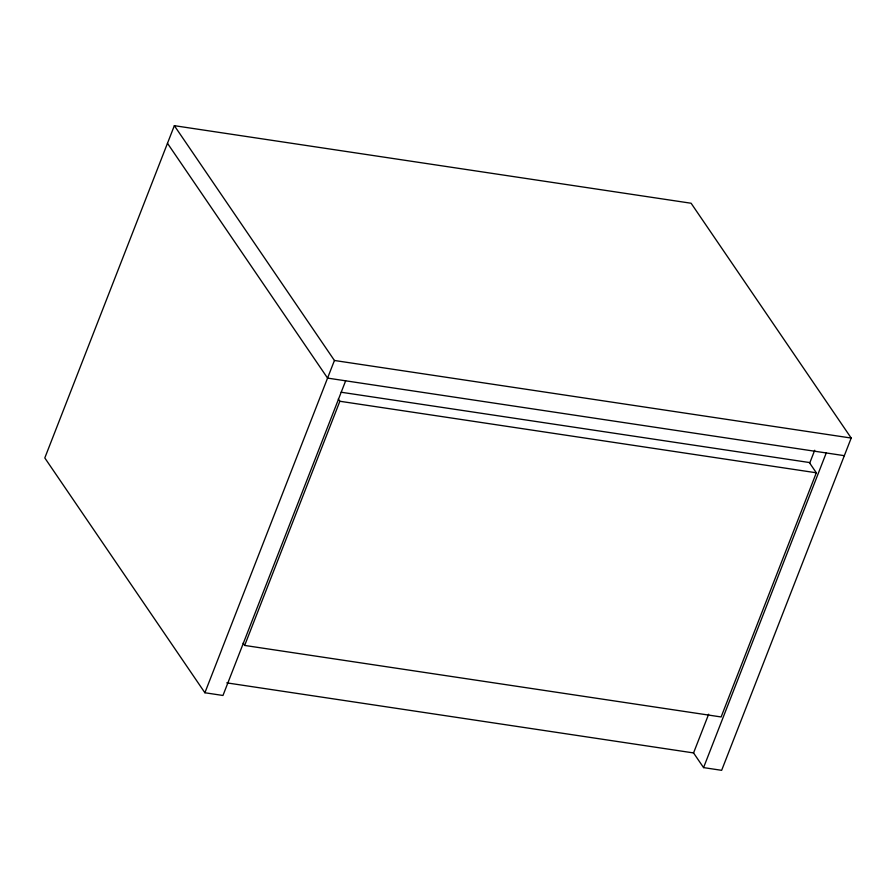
<?xml version="1.0" encoding="UTF-8"?>
<svg xmlns="http://www.w3.org/2000/svg" width="896" height="896" viewBox="0 0 896 896"><rect width="100%" height="100%" fill="white"/><g stroke="black" fill="none" stroke-linecap="round" stroke-linejoin="round"><path stroke-width="1.34" d="M693.314 752.573L703.562 767.603L721.65 770.325L851.2 438.054L691.107 203.246L174.35 125.675L44.8 457.946L204.893 692.754L222.97 695.475L345.654 380.822M204.893 692.754L334.432 360.483L174.35 125.675M341.152 392.235L809.323 462.515L816.323 472.786L721.123 716.957L244.664 645.434L339.864 401.262L338.307 398.989M708.658 714.202L693.56 752.931L226.778 682.864M809.682 463.165L814.71 450.251M703.562 767.603L826.246 452.962M334.432 360.483L851.2 438.054M844.334 455.672L327.566 378.101L167.474 143.293M339.864 401.262L816.323 472.786M243.118 643.149L244.664 645.434"/></g></svg>
